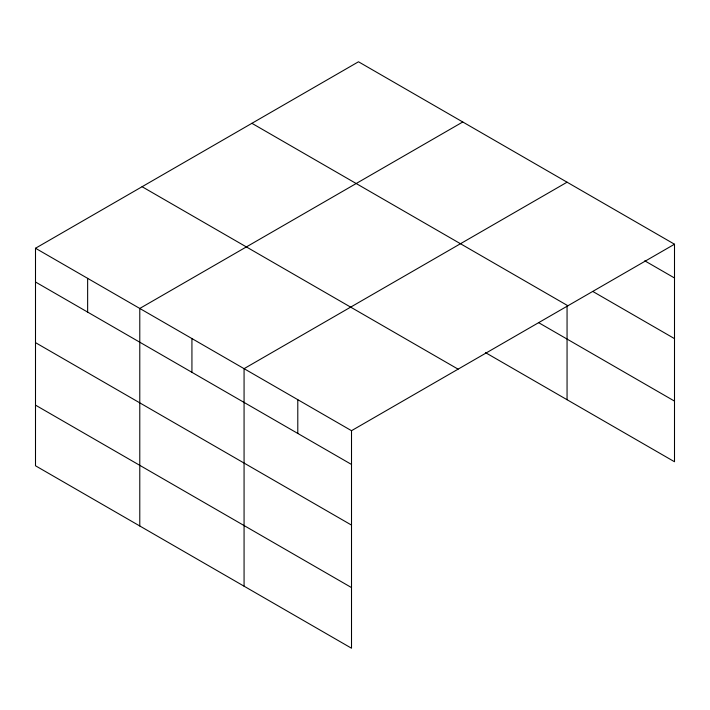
<?xml version="1.0" encoding="UTF-8"?>
<svg xmlns="http://www.w3.org/2000/svg" width="710" height="710" viewBox="0 0 710 710"><rect width="100%" height="100%" fill="white"/><g stroke="black" fill="none" stroke-linecap="round" stroke-linejoin="round"><path stroke-width="1.06" d="M674.5 244.222L358.488 61.779L35.5 248.252L35.5 465.778L351.512 648.221L351.512 430.695L674.5 244.222L674.5 461.748L485.525 352.648M462.769 121.987L139.781 308.459L139.781 525.986M567.059 182.195L244.071 368.667L244.071 586.194M644.76 260.81L674.5 277.983M592.957 291.544L674.5 338.626M251.899 123.309L567.911 305.761M538.615 322.651L674.5 401.106M142.089 186.712L458.101 369.164M35.5 248.252L351.512 430.695M35.5 282.003L351.512 464.455M35.5 342.646L351.512 525.098M35.5 405.135L351.512 587.578M567.059 306.188L567.059 399.721M297.792 399.686L297.792 433.437M191.931 338.563L191.931 372.315M87.641 278.355L87.641 312.107"/></g></svg>
